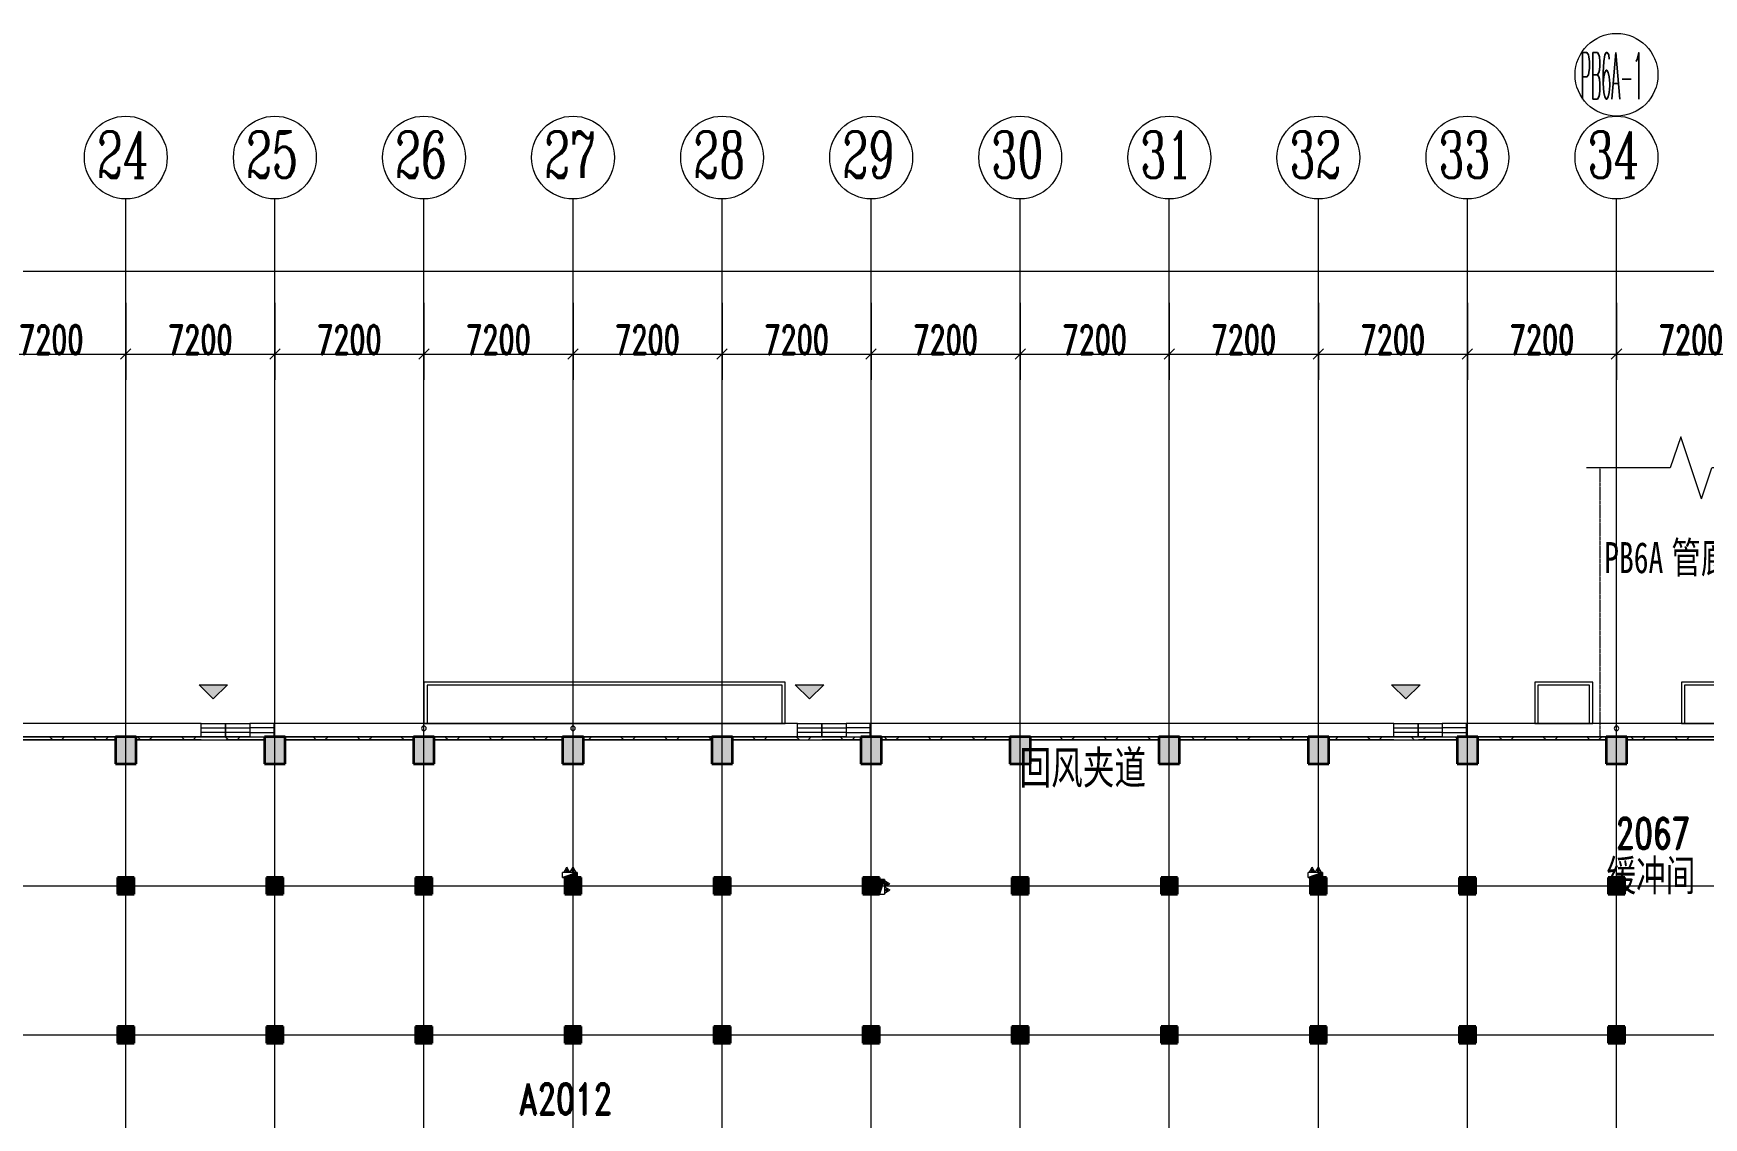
# Model space of a CAD drawing. Header units: millimetres. Extents: x -172041 to 399210, y -31706 to 192400.
# Drawn here: x 161137 to 241807, y 139997 to 192400 of the extents above; entities that cross this region are included whole.
import ezdxf

# ---------------------------------------------------------------- set-up
doc = ezdxf.new("R2010")
doc.units = ezdxf.units.MM
for name, pattern in [('1_1', [2, 1, -1]), ('Dash', [6.35, 3.175, -3.175]), ('轴网线', [22.04, 18.38, -1.83, 0, -1.83])]:
    doc.linetypes.add(name, pattern=pattern)
doc.layers.get('0').update_dxf_attribs({"color": 8})
doc.layers.get('Defpoints').update_dxf_attribs({"color": 8})
for name, color, linetype, lineweight in [('A-ANNO-DIMS', 8, 'Continuous', 9), ('A-ANNO-NOTE', 8, 'Continuous', 5), ('A-AREA-IDEN', 8, 'Continuous', 9), ('A-DETL', 8, 'Continuous', 18), ('A-DETL-GENF', 8, 'Continuous', 18), ('A-GENM', 8, 'Continuous', 5), ('A-GLAZ', 8, 'Continuous', 5), ('A-WALL', 8, 'Continuous', 5), ('A-WALL-FNSH', 8, 'Continuous', 9), ('A-WALL-PATT', 8, 'Continuous', 9), ('G-ANNO-TEXT', 8, 'Continuous', 9), ('M-EQPM', 8, 'Continuous', 5), ('P-PIPE', 8, 'Continuous', 5), ('Q-CASE', 8, '1_1', 5), ('S-COLS', 8, 'Continuous', 5), ('S-GRID', 8, 'Continuous', 9), ('S-GRID-IDEN', 8, 'Continuous', 9)]:
    doc.layers.add(name, color=color, linetype=linetype, lineweight=lineweight)
doc.styles.add('RomanC_1', font='romanc__.ttf', dxfattribs={"width": 0.65, "height": 2250})
doc.styles.add('RomanC_2', font='romanc__.ttf', dxfattribs={"width": 0.25, "height": 2250})
doc.styles.add('RomanD', font='romand__.ttf', dxfattribs={"width": 0.7, "height": 1500})
doc.styles.add('RomanD_3', font='romand__.ttf', dxfattribs={"width": 0.65, "height": 1400})
doc.styles.add('仿宋_2', font='', dxfattribs={"width": 0.7, "height": 1500})
doc.styles.add('仿宋_4', font='', dxfattribs={"width": 0.7, "height": 1600})
doc.styles.get('仿宋_2').set_extended_font_data('FangSong')
doc.styles.get('仿宋_4').set_extended_font_data('FangSong')
doc.dimstyles.new('第一_二道尺寸线', dxfattribs={"dimscale": 304.8, "dimtxt": 1405.004626, "dimasz": 1.64042, "dimexe": 4.10105, "dimexo": 0.0625, "dimgap": 0, "dimtad": 1, "dimdec": 0, "dimzin": 0, "dimdsep": 46, "dimtxsty": 'RomanD_3', "dimblk1": 'OBLIQUE', "dimblk2": 'OBLIQUE', "dimsah": 1, "dimcen": 0.09, "dimazin": 0, "dimtfac": 1, "dimtdec": 4, "dimtix": 1, "dimtmove": 0, "dimatfit": 3, "dimfxl": 8.2021, "dimfxlon": 1, "dimtvp": 1, "dimtolj": 1, "dimtzin": 0, "dimlwd": 18, "dimlwe": 18, "dimarcsym": 2})

# ---------------------------------------------------------------- blocks, each defined once
blk = doc.blocks.new('X-AR-F3-00-W-002_HLP2_rvt-1-LAY-2F-1_500-A')
at = {"layer": 'P-PIPE', "color": 96, "true_color": 0x007f00}
for centre, start, end in [((180000, 158811), 0, 180), ((187200, 158811), 0, 180), ((237600, 158811), 0, 180), ((180000, 158811), 180, 0), ((187200, 158811), 180, 0), ((237600, 158811), 180, 0)]:
    blk.add_arc(centre, 110, start, end, dxfattribs=at)
blk = doc.blocks.new('X-ST-F3-02-C-001_HLP2_rvt-1-LAY-2F-1_500-A')
at = {"layer": 'S-COLS', "true_color": 0xc0c0c0}
for points in [[(165100, 157100), (166100, 157100), (166100, 158400), (165100, 158400), (165100, 158150)], [(172800, 157100), (173300, 157100), (173300, 158400), (172300, 158400), (172300, 157100)], [(180500, 157100), (180500, 158400), (179500, 158400), (179500, 157100)], [(186700, 157100), (187700, 157100), (187700, 158400), (186700, 158400), (186700, 157767)], [(194900, 157100), (194900, 158400), (193900, 158400), (193900, 157100)], [(202100, 157100), (202100, 158400), (201100, 158400), (201100, 157100)], [(209300, 157100), (209300, 158400), (208300, 158400), (208300, 157100)], [(215500, 157100), (216500, 157100), (216500, 158400), (215500, 158400), (215500, 158150)], [(223700, 157100), (223700, 158400), (222700, 158400), (222700, 157100)], [(230900, 157100), (230900, 158400), (229900, 158400), (229900, 157100), (230400, 157100)], [(238100, 157100), (238100, 158400), (237100, 158396), (237100, 157100)], [(166000, 150800), (166000, 151600), (165200, 151600), (165200, 150800)], [(172401, 150800), (173200, 150800), (173200, 151600), (172400, 151600), (172400, 150800)], [(180400, 150800), (180400, 151600), (179600, 151600), (179600, 150800)], [(187600, 150800), (187600, 151600), (186800, 151600), (186800, 150800)], [(194800, 150800), (194800, 151600), (194000, 151600), (194000, 150800)], [(202000, 150800), (202000, 151600), (201200, 151600), (201200, 150800)], [(209200, 150800), (209200, 151600), (208400, 151600), (208400, 150800)], [(216400, 150800), (216400, 151600), (215600, 151600), (215600, 150800)], [(223600, 150800), (223600, 151600), (222800, 151600), (222800, 150800)], [(230000, 150800), (230800, 150800), (230800, 151600), (230000, 151600)], [(238000, 150800), (238000, 151600), (237200, 151600), (237200, 150800)], [(166000, 143600), (166000, 144400), (165200, 144400), (165200, 143600)], [(172400, 143600), (173200, 143600), (173200, 144400), (172400, 144400)], [(180400, 143600), (180400, 144400), (179600, 144400), (179600, 143600)], [(187600, 143600), (187600, 144400), (186800, 144400), (186800, 143600)], [(194530, 143600), (194800, 143600), (194800, 144400), (194000, 144400), (194000, 143600)], [(201488, 143600), (202000, 143600), (202000, 144400), (201200, 144400), (201200, 143600)], [(209200, 143600), (209200, 144400), (208400, 144400), (208400, 143600)], [(216400, 143600), (216400, 144400), (215600, 144400), (215600, 143600)], [(223600, 143600), (223600, 144400), (222800, 144400), (222800, 143600)], [(230400, 143600), (230800, 143600), (230800, 144400), (230000, 144400), (230000, 143600)], [(238000, 143600), (238000, 144400), (237200, 144400), (237200, 143600)]]:
    blk.add_hatch(color=9, dxfattribs=at).paths.add_polyline_path(points, flags=0)
at = {"layer": 'S-COLS', "color": 7, "lineweight": 35}
for p, q in [((166100, 158400), (165100, 158400)), ((165100, 158400), (165100, 157100)), ((166100, 157100), (166100, 158400)), ((173300, 158400), (172300, 158400)), ((172300, 158400), (172300, 157100)), ((173300, 157100), (173300, 158400)), ((180500, 158400), (179500, 158400)), ((179500, 158400), (179500, 157100)), ((180500, 157100), (180500, 158400)), ((187700, 158400), (186700, 158400)), ((186700, 158400), (186700, 157100)), ((187700, 157100), (187700, 158400)), ((194900, 158400), (193900, 158400)), ((193900, 158400), (193900, 157100)), ((194900, 157100), (194900, 158400)), ((202100, 158400), (201100, 158400)), ((201100, 158400), (201100, 157100)), ((202100, 157100), (202100, 158400)), ((209300, 158400), (208300, 158400)), ((208300, 158400), (208300, 157100)), ((209300, 157100), (209300, 158400)), ((216500, 158400), (215500, 158400)), ((215500, 158400), (215500, 157100)), ((216500, 157100), (216500, 158400)), ((223700, 158400), (222700, 158400)), ((222700, 158400), (222700, 157100)), ((223700, 157100), (223700, 158400)), ((230900, 158400), (229900, 158400)), ((229900, 158400), (229900, 157100)), ((230900, 157100), (230900, 158400)), ((238100, 158400), (237100, 158400)), ((237100, 158400), (237100, 157100)), ((238100, 157100), (238100, 158400)), ((165100, 157100), (166100, 157100)), ((172300, 157100), (173300, 157100)), ((179500, 157100), (180500, 157100)), ((186700, 157100), (187700, 157100)), ((193900, 157100), (194900, 157100)), ((201100, 157100), (202100, 157100)), ((208300, 157100), (209300, 157100)), ((215500, 157100), (216500, 157100)), ((222700, 157100), (223700, 157100)), ((229900, 157100), (230900, 157100)), ((237100, 157100), (238100, 157100)), ((166000, 151600), (165200, 151600)), ((165200, 151600), (165200, 150800)), ((166000, 150800), (166000, 151600)), ((173200, 151600), (172400, 151600)), ((172400, 151600), (172400, 150800)), ((173200, 150800), (173200, 151600)), ((180400, 151600), (179600, 151600)), ((179600, 151600), (179600, 150800)), ((180400, 150800), (180400, 151600)), ((187600, 151600), (186800, 151600)), ((186800, 151600), (186800, 150800)), ((187600, 150800), (187600, 151600)), ((194800, 151600), (194000, 151600)), ((194000, 151600), (194000, 150800)), ((194800, 150800), (194800, 151600)), ((202000, 151600), (201200, 151600)), ((201200, 151600), (201200, 150800)), ((202000, 150800), (202000, 151600)), ((209200, 151600), (208400, 151600)), ((208400, 151600), (208400, 150800)), ((209200, 150800), (209200, 151600)), ((216400, 151600), (215600, 151600)), ((215600, 151600), (215600, 150800)), ((216400, 150800), (216400, 151600)), ((223600, 151600), (222800, 151600)), ((222800, 151600), (222800, 150800)), ((223600, 150800), (223600, 151600)), ((230800, 151600), (230000, 151600)), ((230000, 151600), (230000, 150800)), ((230800, 150800), (230800, 151600)), ((238000, 151600), (237200, 151600)), ((237200, 151600), (237200, 150800)), ((238000, 150800), (238000, 151600)), ((165200, 150800), (166000, 150800)), ((172400, 150800), (173200, 150800)), ((179600, 150800), (180400, 150800)), ((186800, 150800), (187600, 150800)), ((194000, 150800), (194800, 150800)), ((201200, 150800), (202000, 150800)), ((208400, 150800), (209200, 150800)), ((215600, 150800), (216400, 150800)), ((222800, 150800), (223600, 150800)), ((230000, 150800), (230800, 150800)), ((237200, 150800), (238000, 150800)), ((166000, 144400), (165200, 144400)), ((165200, 144400), (165200, 143600)), ((166000, 143600), (166000, 144400)), ((173200, 144400), (172400, 144400)), ((172400, 144400), (172400, 143600)), ((173200, 143600), (173200, 144400)), ((180400, 144400), (179600, 144400)), ((179600, 144400), (179600, 143600)), ((180400, 143600), (180400, 144400)), ((187600, 144400), (186800, 144400)), ((186800, 144400), (186800, 143600)), ((187600, 143600), (187600, 144400)), ((194800, 144400), (194000, 144400)), ((194000, 144400), (194000, 143600)), ((194800, 143600), (194800, 144400)), ((202000, 144400), (201200, 144400)), ((201200, 144400), (201200, 143600)), ((202000, 143600), (202000, 144400)), ((209200, 144400), (208400, 144400)), ((208400, 144400), (208400, 143600)), ((209200, 143600), (209200, 144400)), ((216400, 144400), (215600, 144400)), ((215600, 144400), (215600, 143600)), ((216400, 143600), (216400, 144400)), ((223600, 144400), (222800, 144400)), ((222800, 144400), (222800, 143600)), ((223600, 143600), (223600, 144400)), ((230800, 144400), (230000, 144400)), ((230000, 144400), (230000, 143600)), ((230800, 143600), (230800, 144400)), ((238000, 144400), (237200, 144400)), ((237200, 144400), (237200, 143600)), ((238000, 143600), (238000, 144400)), ((165200, 143600), (166000, 143600)), ((172400, 143600), (173200, 143600)), ((179600, 143600), (180400, 143600)), ((186800, 143600), (187600, 143600)), ((194000, 143600), (194800, 143600)), ((201200, 143600), (202000, 143600)), ((208400, 143600), (209200, 143600)), ((215600, 143600), (216400, 143600)), ((222800, 143600), (223600, 143600)), ((230000, 143600), (230800, 143600)), ((237200, 143600), (238000, 143600))]:
    blk.add_line(p, q, dxfattribs=at)
blk = doc.blocks.new('剖切号 - 剖切号-930164-LAY-2F-1_500-A')
at = {"layer": 'A-DETL-GENF', "color": 91, "lineweight": 5, "true_color": 0x77ff77}
for p, q in [((0, 5050), (0, 1000)), ((1500, 500), (0, 1000)), ((1500, 500), (-1500, -500)), ((-1500, -500), (0, -1000)), ((0, -1000), (0, -5050))]:
    blk.add_line(p, q, dxfattribs=at)
blk = doc.blocks.new('X-AR-F3-00-W-003_HLP2_rvt-1-LAY-2F-1_500-A')
at = {"layer": 'A-DETL', "color": 254, "linetype": 'Dash', "lineweight": 5, "true_color": 0xdddddd}
for p, q in [((236800, 171400), (236800, 158400)), ((236800, 158400), (245600, 158400))]:
    blk.add_line(p, q, dxfattribs=at)
at = {"color": 91, "lineweight": 5, "true_color": 0x77ff77, "rotation": 269.9999999999998}
blk.add_blockref('剖切号 - 剖切号-930164-LAY-2F-1_500-A', (241200, 171400), dxfattribs=at)
at = {"layer": 'G-ANNO-TEXT', "color": 8, "lineweight": 15, "true_color": 0x777777, "char_height": 1500, "width": 3928.27, "attachment_point": 1, "style": '仿宋_2'}
for s, insert in [('PB6A', (237005, 167814)), ('管廊', (240246, 167814))]:
    blk.add_mtext(s, dxfattribs=dict(at, insert=insert))
blk = doc.blocks.new('混凝土雨棚1 - 混凝土雨棚-300mm-2000 2-4311647-LAY-2F-1_500-A')
at = {"layer": 'Q-CASE'}
for p, q in [((8725, 2000), (-8725, 2000)), ((-8725, 2000), (-8725, 0)), ((8725, 0), (8725, 2000))]:
    blk.add_line(p, q, dxfattribs=at)
at = {"layer": 'Q-CASE', "linetype": 'Continuous'}
for p, q in [((8725, 2000), (-8725, 2000)), ((-8725, 2000), (-8725, 0)), ((8575, 1850), (-8575, 1850)), ((-8575, 1850), (-8575, 0)), ((8575, 0), (8575, 1850)), ((8725, 0), (8725, 2000)), ((-8725, 0), (8725, 0))]:
    blk.add_line(p, q, dxfattribs=at)
blk = doc.blocks.new('三列窗 - XC3612-V41-LAY-2F-1_500-A')
at = {"layer": 'A-GLAZ'}
for p, q in [((-1760, 325), (-1760, -325)), ((-587, 108), (-1760, 108)), ((-587, 325), (-1300, 325)), ((-587, -325), (-587, 325)), ((-587, 325), (587, 325)), ((-587, -325), (-587, 325)), ((-587, 108), (587, 108)), ((587, -325), (587, 325)), ((587, 325), (1760, 325)), ((587, 325), (587, -325)), ((587, 108), (1760, 108)), ((1760, 325), (1760, -325)), ((-1760, -108), (-587, -108)), ((-1760, -325), (-587, -325)), ((587, -108), (-587, -108)), ((587, -325), (-587, -325)), ((1760, -108), (587, -108)), ((1760, -325), (587, -325))]:
    blk.add_line(p, q, dxfattribs=at)
blk = doc.blocks.new('混凝土雨棚1 - 混凝土雨棚-300mm-2000 2-4430288-LAY-2F-1_500-A')
at = {"layer": 'Q-CASE'}
for p, q in [((1400, 2000), (-1400, 2000)), ((-1400, 2000), (-1400, 0)), ((1400, 0), (1400, 2000))]:
    blk.add_line(p, q, dxfattribs=at)
at = {"layer": 'Q-CASE', "linetype": 'Continuous'}
for p, q in [((1400, 2000), (-1400, 2000)), ((-1400, 2000), (-1400, 0)), ((1250, 1850), (-1250, 1850)), ((-1250, 1850), (-1250, 0)), ((1250, 0), (1250, 1850)), ((1400, 0), (1400, 2000)), ((-1400, 0), (1400, 0))]:
    blk.add_line(p, q, dxfattribs=at)
blk = doc.blocks.new('混凝土雨棚1 - 混凝土雨棚-300mm-2000 2-4311660-LAY-2F-1_500-A')
at = {"layer": 'Q-CASE'}
for p, q in [((1750, 2000), (-1750, 2000)), ((-1750, 2000), (-1750, 0)), ((1750, 0), (1750, 2000))]:
    blk.add_line(p, q, dxfattribs=at)
at = {"layer": 'Q-CASE', "linetype": 'Continuous'}
for p, q in [((1750, 2000), (-1750, 2000)), ((-1750, 2000), (-1750, 0)), ((1600, 1850), (-1600, 1850)), ((-1600, 1850), (-1600, 0)), ((1600, 0), (1600, 1850)), ((1750, 0), (1750, 2000)), ((-1750, 0), (1750, 0))]:
    blk.add_line(p, q, dxfattribs=at)
blk = doc.blocks.new('室内消火栓箱_带灭火器__左右式_ - SG24D65-P-V60-LAY-2F-1_500-A')
at = {"layer": 'A-DETL-GENF', "lineweight": 5}
blk.add_hatch(color=256, dxfattribs=at).paths.add_polyline_path([(-350, 0), (-350, -240), (350, 0), (250, 0)], flags=0)
h = blk.add_hatch(color=256, dxfattribs=at)
h.paths.add_polyline_path([(-195, -280), (-195, -370), (-105, -370), (-105, -280)], flags=0)
h.paths.add_polyline_path([(105, -280), (105, -370), (195, -370), (195, -280)], flags=0)
for p, q in [((-350, -240), (350, 0)), ((-350, -240), (-350, 0)), ((-350, 0), (-350, -240)), ((-350, -240), (350, 0)), ((350, 0), (250, 0)), ((350, 0), (250, 0)), ((-350, -240), (350, -240)), ((-300, -240), (-150, -500)), ((-105, -280), (-195, -280)), ((-195, -280), (-195, -370)), ((-195, -370), (-105, -370)), ((0, -240), (-150, -500)), ((-105, -370), (-105, -280)), ((0, -240), (150, -500)), ((195, -280), (105, -280)), ((105, -280), (105, -370)), ((105, -370), (195, -370)), ((300, -240), (150, -500)), ((195, -370), (195, -280))]:
    blk.add_line(p, q, dxfattribs=at)
at = {"layer": 'M-EQPM'}
blk.add_line((350, 0), (350, -240), dxfattribs=at)
blk = doc.blocks.new('室内消火栓箱_带灭火器__左右式_ - SG24D65-P-4299218-LAY-2F-1_500-A')
at = {"layer": 'A-DETL-GENF', "lineweight": 5}
blk.add_hatch(color=256, dxfattribs=at).paths.add_polyline_path([(-350, 240), (-350, 0), (350, 0), (-125, 163)], flags=0)
h = blk.add_hatch(color=256, dxfattribs=at)
h.paths.add_polyline_path([(-105, 370), (-195, 370), (-195, 280), (-105, 280)], flags=0)
h.paths.add_polyline_path([(105, 370), (105, 280), (195, 280), (195, 370)], flags=0)
for p, q in [((-350, 240), (350, 240)), ((-350, 240), (350, 0)), ((-350, 240), (-350, 0)), ((-350, 240), (350, 0)), ((-350, 0), (-350, 240)), ((-300, 240), (-150, 500)), ((-195, 370), (-105, 370)), ((-195, 280), (-195, 370)), ((-105, 280), (-195, 280)), ((0, 240), (-150, 500)), ((-105, 370), (-105, 280)), ((0, 240), (150, 500)), ((105, 280), (105, 370)), ((105, 370), (195, 370)), ((195, 280), (105, 280)), ((300, 240), (150, 500)), ((195, 370), (195, 280))]:
    blk.add_line(p, q, dxfattribs=at)
at = {"layer": 'M-EQPM'}
blk.add_line((350, 0), (350, 240), dxfattribs=at)
blk = doc.blocks.new('轴网 - 宽度系数 0_65-670068-LAY-2F-1_500-A')
at = {"layer": 'S-GRID-IDEN'}
blk.add_circle((0, 0), 4, dxfattribs=at)
blk = doc.blocks.new('_Oblique')
at = {"color": 0, "linetype": 'ByBlock', "lineweight": -2}
blk.add_line((-0.5, -0.5), (0.5, 0.5), dxfattribs=at)
blk = doc.blocks.new('DIMBLOCK84-LAY-2F-1_500-A')
at = {"layer": 'A-ANNO-DIMS', "color": 0, "lineweight": 18, "transparency": 16777216}
for p, q in [((158400, 179380.95), (158400, 175650)), ((165600, 179380.95), (165600, 175650)), ((158400, 176900), (165600, 176900))]:
    blk.add_line(p, q, dxfattribs=at)
at = {"layer": 'Defpoints', "color": 0, "transparency": 16777216}
for p in [(158400, 179400), (165600, 179400), (165600, 176900)]:
    blk.add_point(p, dxfattribs=at)
at = {"layer": 'A-ANNO-DIMS', "color": 0, "lineweight": 18, "transparency": 16777216, "xscale": 500.0000000000001, "yscale": 500.0000000000001, "zscale": 500.0000000000001, "rotation": 180}
blk.add_blockref('_Oblique', (158400, 176900), dxfattribs=at)
at = {"layer": 'A-ANNO-DIMS', "color": 0, "lineweight": 18, "transparency": 16777216, "xscale": 500.0000000000001, "yscale": 500.0000000000001, "zscale": 500.0000000000001}
blk.add_blockref('_Oblique', (165600, 176900), dxfattribs=at)
at = {"layer": 'A-ANNO-DIMS', "color": 0, "lineweight": 18, "transparency": 16777216, "insert": (162000, 177600), "char_height": 1400, "width": 3890.782, "attachment_point": 5, "style": 'RomanD_3'}
blk.add_mtext('\\A1;7200', dxfattribs=at)
blk = doc.blocks.new('DIMBLOCK85-LAY-2F-1_500-A')
at = {"layer": 'A-ANNO-DIMS', "color": 0, "lineweight": 18, "transparency": 16777216}
for p, q in [((165600, 179380.95), (165600, 175650)), ((172800, 179380.95), (172800, 175650)), ((165600, 176900), (172800, 176900))]:
    blk.add_line(p, q, dxfattribs=at)
at = {"layer": 'Defpoints', "color": 0, "transparency": 16777216}
for p in [(165600, 179400), (172800, 179400), (172800, 176900)]:
    blk.add_point(p, dxfattribs=at)
at = {"layer": 'A-ANNO-DIMS', "color": 0, "lineweight": 18, "transparency": 16777216, "xscale": 500.0000000000001, "yscale": 500.0000000000001, "zscale": 500.0000000000001, "rotation": 180}
blk.add_blockref('_Oblique', (165600, 176900), dxfattribs=at)
at = {"layer": 'A-ANNO-DIMS', "color": 0, "lineweight": 18, "transparency": 16777216, "xscale": 500.0000000000001, "yscale": 500.0000000000001, "zscale": 500.0000000000001}
blk.add_blockref('_Oblique', (172800, 176900), dxfattribs=at)
at = {"layer": 'A-ANNO-DIMS', "color": 0, "lineweight": 18, "transparency": 16777216, "insert": (169200, 177600), "char_height": 1400, "width": 3890.782, "attachment_point": 5, "style": 'RomanD_3'}
blk.add_mtext('\\A1;7200', dxfattribs=at)
blk = doc.blocks.new('DIMBLOCK86-LAY-2F-1_500-A')
at = {"layer": 'A-ANNO-DIMS', "color": 0, "lineweight": 18, "transparency": 16777216}
for p, q in [((172800, 179380.95), (172800, 175650)), ((180000, 179380.95), (180000, 175650)), ((172800, 176900), (180000, 176900))]:
    blk.add_line(p, q, dxfattribs=at)
at = {"layer": 'Defpoints', "color": 0, "transparency": 16777216}
for p in [(172800, 179400), (180000, 179400), (180000, 176900)]:
    blk.add_point(p, dxfattribs=at)
at = {"layer": 'A-ANNO-DIMS', "color": 0, "lineweight": 18, "transparency": 16777216, "xscale": 500.0000000000001, "yscale": 500.0000000000001, "zscale": 500.0000000000001, "rotation": 180}
blk.add_blockref('_Oblique', (172800, 176900), dxfattribs=at)
at = {"layer": 'A-ANNO-DIMS', "color": 0, "lineweight": 18, "transparency": 16777216, "xscale": 500.0000000000001, "yscale": 500.0000000000001, "zscale": 500.0000000000001}
blk.add_blockref('_Oblique', (180000, 176900), dxfattribs=at)
at = {"layer": 'A-ANNO-DIMS', "color": 0, "lineweight": 18, "transparency": 16777216, "insert": (176400, 177600), "char_height": 1400, "width": 3890.782, "attachment_point": 5, "style": 'RomanD_3'}
blk.add_mtext('\\A1;7200', dxfattribs=at)
blk = doc.blocks.new('DIMBLOCK87-LAY-2F-1_500-A')
at = {"layer": 'A-ANNO-DIMS', "color": 0, "lineweight": 18, "transparency": 16777216}
for p, q in [((180000, 179380.95), (180000, 175650)), ((187200, 179380.95), (187200, 175650)), ((180000, 176900), (187200, 176900))]:
    blk.add_line(p, q, dxfattribs=at)
at = {"layer": 'Defpoints', "color": 0, "transparency": 16777216}
for p in [(180000, 179400), (187200, 179400), (187200, 176900)]:
    blk.add_point(p, dxfattribs=at)
at = {"layer": 'A-ANNO-DIMS', "color": 0, "lineweight": 18, "transparency": 16777216, "xscale": 500.0000000000001, "yscale": 500.0000000000001, "zscale": 500.0000000000001, "rotation": 180}
blk.add_blockref('_Oblique', (180000, 176900), dxfattribs=at)
at = {"layer": 'A-ANNO-DIMS', "color": 0, "lineweight": 18, "transparency": 16777216, "xscale": 500.0000000000001, "yscale": 500.0000000000001, "zscale": 500.0000000000001}
blk.add_blockref('_Oblique', (187200, 176900), dxfattribs=at)
at = {"layer": 'A-ANNO-DIMS', "color": 0, "lineweight": 18, "transparency": 16777216, "insert": (183600, 177600), "char_height": 1400, "width": 3890.782, "attachment_point": 5, "style": 'RomanD_3'}
blk.add_mtext('\\A1;7200', dxfattribs=at)
blk = doc.blocks.new('DIMBLOCK88-LAY-2F-1_500-A')
at = {"layer": 'A-ANNO-DIMS', "color": 0, "lineweight": 18, "transparency": 16777216}
for p, q in [((187200, 179380.95), (187200, 175650)), ((194400, 179380.95), (194400, 175650)), ((187200, 176900), (194400, 176900))]:
    blk.add_line(p, q, dxfattribs=at)
at = {"layer": 'Defpoints', "color": 0, "transparency": 16777216}
for p in [(187200, 179400), (194400, 179400), (194400, 176900)]:
    blk.add_point(p, dxfattribs=at)
at = {"layer": 'A-ANNO-DIMS', "color": 0, "lineweight": 18, "transparency": 16777216, "xscale": 500.0000000000001, "yscale": 500.0000000000001, "zscale": 500.0000000000001, "rotation": 180}
blk.add_blockref('_Oblique', (187200, 176900), dxfattribs=at)
at = {"layer": 'A-ANNO-DIMS', "color": 0, "lineweight": 18, "transparency": 16777216, "xscale": 500.0000000000001, "yscale": 500.0000000000001, "zscale": 500.0000000000001}
blk.add_blockref('_Oblique', (194400, 176900), dxfattribs=at)
at = {"layer": 'A-ANNO-DIMS', "color": 0, "lineweight": 18, "transparency": 16777216, "insert": (190800, 177600), "char_height": 1400, "width": 3890.782, "attachment_point": 5, "style": 'RomanD_3'}
blk.add_mtext('\\A1;7200', dxfattribs=at)
blk = doc.blocks.new('DIMBLOCK89-LAY-2F-1_500-A')
at = {"layer": 'A-ANNO-DIMS', "color": 0, "lineweight": 18, "transparency": 16777216}
for p, q in [((194400, 179380.95), (194400, 175650)), ((201600, 179380.95), (201600, 175650)), ((194400, 176900), (201600, 176900))]:
    blk.add_line(p, q, dxfattribs=at)
at = {"layer": 'Defpoints', "color": 0, "transparency": 16777216}
for p in [(194400, 179400), (201600, 179400), (201600, 176900)]:
    blk.add_point(p, dxfattribs=at)
at = {"layer": 'A-ANNO-DIMS', "color": 0, "lineweight": 18, "transparency": 16777216, "xscale": 500.0000000000001, "yscale": 500.0000000000001, "zscale": 500.0000000000001, "rotation": 180}
blk.add_blockref('_Oblique', (194400, 176900), dxfattribs=at)
at = {"layer": 'A-ANNO-DIMS', "color": 0, "lineweight": 18, "transparency": 16777216, "xscale": 500.0000000000001, "yscale": 500.0000000000001, "zscale": 500.0000000000001}
blk.add_blockref('_Oblique', (201600, 176900), dxfattribs=at)
at = {"layer": 'A-ANNO-DIMS', "color": 0, "lineweight": 18, "transparency": 16777216, "insert": (198000, 177600), "char_height": 1400, "width": 3890.782, "attachment_point": 5, "style": 'RomanD_3'}
blk.add_mtext('\\A1;7200', dxfattribs=at)
blk = doc.blocks.new('DIMBLOCK90-LAY-2F-1_500-A')
at = {"layer": 'A-ANNO-DIMS', "color": 0, "lineweight": 18, "transparency": 16777216}
for p, q in [((201600, 179380.95), (201600, 175650)), ((208800, 179380.95), (208800, 175650)), ((201600, 176900), (208800, 176900))]:
    blk.add_line(p, q, dxfattribs=at)
at = {"layer": 'Defpoints', "color": 0, "transparency": 16777216}
for p in [(201600, 179400), (208800, 179400), (208800, 176900)]:
    blk.add_point(p, dxfattribs=at)
at = {"layer": 'A-ANNO-DIMS', "color": 0, "lineweight": 18, "transparency": 16777216, "xscale": 500.0000000000001, "yscale": 500.0000000000001, "zscale": 500.0000000000001, "rotation": 180}
blk.add_blockref('_Oblique', (201600, 176900), dxfattribs=at)
at = {"layer": 'A-ANNO-DIMS', "color": 0, "lineweight": 18, "transparency": 16777216, "xscale": 500.0000000000001, "yscale": 500.0000000000001, "zscale": 500.0000000000001}
blk.add_blockref('_Oblique', (208800, 176900), dxfattribs=at)
at = {"layer": 'A-ANNO-DIMS', "color": 0, "lineweight": 18, "transparency": 16777216, "insert": (205200, 177600), "char_height": 1400, "width": 3890.782, "attachment_point": 5, "style": 'RomanD_3'}
blk.add_mtext('\\A1;7200', dxfattribs=at)
blk = doc.blocks.new('DIMBLOCK91-LAY-2F-1_500-A')
at = {"layer": 'A-ANNO-DIMS', "color": 0, "lineweight": 18, "transparency": 16777216}
for p, q in [((208800, 179380.95), (208800, 175650)), ((216000, 179380.95), (216000, 175650)), ((208800, 176900), (216000, 176900))]:
    blk.add_line(p, q, dxfattribs=at)
at = {"layer": 'Defpoints', "color": 0, "transparency": 16777216}
for p in [(208800, 179400), (216000, 179400), (216000, 176900)]:
    blk.add_point(p, dxfattribs=at)
at = {"layer": 'A-ANNO-DIMS', "color": 0, "lineweight": 18, "transparency": 16777216, "xscale": 500.0000000000001, "yscale": 500.0000000000001, "zscale": 500.0000000000001, "rotation": 180}
blk.add_blockref('_Oblique', (208800, 176900), dxfattribs=at)
at = {"layer": 'A-ANNO-DIMS', "color": 0, "lineweight": 18, "transparency": 16777216, "xscale": 500.0000000000001, "yscale": 500.0000000000001, "zscale": 500.0000000000001}
blk.add_blockref('_Oblique', (216000, 176900), dxfattribs=at)
at = {"layer": 'A-ANNO-DIMS', "color": 0, "lineweight": 18, "transparency": 16777216, "insert": (212400, 177600), "char_height": 1400, "width": 3890.782, "attachment_point": 5, "style": 'RomanD_3'}
blk.add_mtext('\\A1;7200', dxfattribs=at)
blk = doc.blocks.new('DIMBLOCK92-LAY-2F-1_500-A')
at = {"layer": 'A-ANNO-DIMS', "color": 0, "lineweight": 18, "transparency": 16777216}
for p, q in [((216000, 179380.95), (216000, 175650)), ((223200, 179380.95), (223200, 175650)), ((216000, 176900), (223200, 176900))]:
    blk.add_line(p, q, dxfattribs=at)
at = {"layer": 'Defpoints', "color": 0, "transparency": 16777216}
for p in [(216000, 179400), (223200, 179400), (223200, 176900)]:
    blk.add_point(p, dxfattribs=at)
at = {"layer": 'A-ANNO-DIMS', "color": 0, "lineweight": 18, "transparency": 16777216, "xscale": 500.0000000000001, "yscale": 500.0000000000001, "zscale": 500.0000000000001, "rotation": 180}
blk.add_blockref('_Oblique', (216000, 176900), dxfattribs=at)
at = {"layer": 'A-ANNO-DIMS', "color": 0, "lineweight": 18, "transparency": 16777216, "xscale": 500.0000000000001, "yscale": 500.0000000000001, "zscale": 500.0000000000001}
blk.add_blockref('_Oblique', (223200, 176900), dxfattribs=at)
at = {"layer": 'A-ANNO-DIMS', "color": 0, "lineweight": 18, "transparency": 16777216, "insert": (219600, 177600), "char_height": 1400, "width": 3890.782, "attachment_point": 5, "style": 'RomanD_3'}
blk.add_mtext('\\A1;7200', dxfattribs=at)
blk = doc.blocks.new('DIMBLOCK93-LAY-2F-1_500-A')
at = {"layer": 'A-ANNO-DIMS', "color": 0, "lineweight": 18, "transparency": 16777216}
for p, q in [((223200, 179380.95), (223200, 175650)), ((230400, 179380.95), (230400, 175650)), ((223200, 176900), (230400, 176900))]:
    blk.add_line(p, q, dxfattribs=at)
at = {"layer": 'Defpoints', "color": 0, "transparency": 16777216}
for p in [(223200, 179400), (230400, 179400), (230400, 176900)]:
    blk.add_point(p, dxfattribs=at)
at = {"layer": 'A-ANNO-DIMS', "color": 0, "lineweight": 18, "transparency": 16777216, "xscale": 500.0000000000001, "yscale": 500.0000000000001, "zscale": 500.0000000000001, "rotation": 180}
blk.add_blockref('_Oblique', (223200, 176900), dxfattribs=at)
at = {"layer": 'A-ANNO-DIMS', "color": 0, "lineweight": 18, "transparency": 16777216, "xscale": 500.0000000000001, "yscale": 500.0000000000001, "zscale": 500.0000000000001}
blk.add_blockref('_Oblique', (230400, 176900), dxfattribs=at)
at = {"layer": 'A-ANNO-DIMS', "color": 0, "lineweight": 18, "transparency": 16777216, "insert": (226800, 177600), "char_height": 1400, "width": 3890.782, "attachment_point": 5, "style": 'RomanD_3'}
blk.add_mtext('\\A1;7200', dxfattribs=at)
blk = doc.blocks.new('DIMBLOCK94-LAY-2F-1_500-A')
at = {"layer": 'A-ANNO-DIMS', "color": 0, "lineweight": 18, "transparency": 16777216}
for p, q in [((230400, 179380.95), (230400, 175650)), ((237600, 179380.95), (237600, 175650)), ((230400, 176900), (237600, 176900))]:
    blk.add_line(p, q, dxfattribs=at)
at = {"layer": 'Defpoints', "color": 0, "transparency": 16777216}
for p in [(230400, 179400), (237600, 179400), (237600, 176900)]:
    blk.add_point(p, dxfattribs=at)
at = {"layer": 'A-ANNO-DIMS', "color": 0, "lineweight": 18, "transparency": 16777216, "xscale": 500.0000000000001, "yscale": 500.0000000000001, "zscale": 500.0000000000001, "rotation": 180}
blk.add_blockref('_Oblique', (230400, 176900), dxfattribs=at)
at = {"layer": 'A-ANNO-DIMS', "color": 0, "lineweight": 18, "transparency": 16777216, "xscale": 500.0000000000001, "yscale": 500.0000000000001, "zscale": 500.0000000000001}
blk.add_blockref('_Oblique', (237600, 176900), dxfattribs=at)
at = {"layer": 'A-ANNO-DIMS', "color": 0, "lineweight": 18, "transparency": 16777216, "insert": (234000, 177600), "char_height": 1400, "width": 3890.782, "attachment_point": 5, "style": 'RomanD_3'}
blk.add_mtext('\\A1;7200', dxfattribs=at)
blk = doc.blocks.new('DIMBLOCK95-LAY-2F-1_500-A')
at = {"layer": 'A-ANNO-DIMS', "color": 0, "lineweight": 18, "transparency": 16777216}
for p, q in [((237600, 179380.95), (237600, 175650)), ((244800, 179380.95), (244800, 175650)), ((237600, 176900), (244800, 176900))]:
    blk.add_line(p, q, dxfattribs=at)
at = {"layer": 'Defpoints', "color": 0, "transparency": 16777216}
for p in [(237600, 179400), (244800, 179400), (244800, 176900)]:
    blk.add_point(p, dxfattribs=at)
at = {"layer": 'A-ANNO-DIMS', "color": 0, "lineweight": 18, "transparency": 16777216, "xscale": 500.0000000000001, "yscale": 500.0000000000001, "zscale": 500.0000000000001, "rotation": 180}
blk.add_blockref('_Oblique', (237600, 176900), dxfattribs=at)
at = {"layer": 'A-ANNO-DIMS', "color": 0, "lineweight": 18, "transparency": 16777216, "xscale": 500.0000000000001, "yscale": 500.0000000000001, "zscale": 500.0000000000001}
blk.add_blockref('_Oblique', (244800, 176900), dxfattribs=at)
at = {"layer": 'A-ANNO-DIMS', "color": 0, "lineweight": 18, "transparency": 16777216, "insert": (241200, 177600), "char_height": 1400, "width": 3890.782, "attachment_point": 5, "style": 'RomanD_3'}
blk.add_mtext('\\A1;7200', dxfattribs=at)
blk = doc.blocks.new('DIMBLOCK128-LAY-2F-1_500-A')
at = {"layer": 'A-ANNO-DIMS', "color": 0, "lineweight": 18, "transparency": 16777216}
for p, q in [((-300, 178419.05), (-300, 182150)), ((293100, 178419.05), (293100, 182150)), ((-300, 180900), (293100, 180900))]:
    blk.add_line(p, q, dxfattribs=at)
at = {"layer": 'Defpoints', "color": 0, "transparency": 16777216}
for p in [(293100, 180900), (-300, 178400), (293100, 178400)]:
    blk.add_point(p, dxfattribs=at)
at = {"layer": 'A-ANNO-DIMS', "color": 0, "lineweight": 18, "transparency": 16777216, "xscale": 500.0000000000001, "yscale": 500.0000000000001, "zscale": 500.0000000000001, "rotation": 180}
blk.add_blockref('_Oblique', (-300, 180900), dxfattribs=at)
at = {"layer": 'A-ANNO-DIMS', "color": 0, "lineweight": 18, "transparency": 16777216, "xscale": 500.0000000000001, "yscale": 500.0000000000001, "zscale": 500.0000000000001}
blk.add_blockref('_Oblique', (293100, 180900), dxfattribs=at)
at = {"layer": 'A-ANNO-DIMS', "color": 0, "lineweight": 18, "transparency": 16777216, "insert": (146400, 181600), "char_height": 1400, "width": 5836.1731, "attachment_point": 5, "style": 'RomanD_3'}
blk.add_mtext('\\A1;293400', dxfattribs=at)
blk = doc.blocks.new('临时单轴号 - 临时标记-下-5mm-4768052-LAY-2F-1_500-A')
at = {"layer": 'A-ANNO-NOTE', "lineweight": 18}
blk.add_circle((0, 12), 4, dxfattribs=at)

msp = doc.modelspace()

# ---------------------------------------------------------------- hatches: boundary and pattern name
at = {"layer": 'A-ANNO-NOTE'}
for points in [[(169826.7, 160230.7), (170516, 160920), (169137.3, 160920), (169240, 160817.3)], [(198626.7, 160230.7), (199316, 160920), (197937.3, 160920), (198466.7, 160390.6)], [(227426.7, 160230.7), (228116, 160920), (226737.3, 160920), (226840, 160817.3)]]:
    msp.add_hatch(color=256, dxfattribs=at).paths.add_polyline_path(points, flags=0)
at = {"layer": 'A-WALL-PATT', "lineweight": 5}
h = msp.add_hatch(dxfattribs=at)
h.set_pattern_fill('FP_12', color=256, style=0, pattern_type=2)
h.set_pattern_definition([(45, (-5e-09, 2e-10), (-1060.66, 1060.66), []), (135, (-5e-09, 2e-10), (-1060.66, -1060.66), [])])
h.paths.add_polyline_path([(1450, 158250), (6700, 158254), (6700, 158400), (1450, 158400), (1450, 158250.8)], flags=0)
h.paths.add_polyline_path([(78700, 158250), (78700, 158400), (72500, 158400), (72500, 158250)], flags=0)
h.paths.add_polyline_path([(241056.2, 158250), (244175, 158250), (244175, 158400), (238100, 158396.3), (238100, 158250)], flags=0)
h.paths.add_polyline_path([(82432.8, 158250), (85900, 158250), (85900, 158399), (79700, 158400), (79700, 158250)], flags=0)
h.paths.add_polyline_path([(71500, 158250), (71500, 158400), (65300, 158400), (65300, 158250), (68012.5, 158250)], flags=0)
h.paths.add_polyline_path([(86900, 158250), (93100, 158250), (93100, 158400), (86900, 158400), (86900, 158303.3)], flags=0)
h.paths.add_polyline_path([(237100, 158250), (237100, 158400), (230900, 158400), (230900, 158250), (233846.1, 158250)], flags=0)
h.paths.add_polyline_path([(94100, 158250), (100300, 158250), (100300, 158400), (94100, 158400), (94100, 158307.8)], flags=0)
h.paths.add_polyline_path([(7700, 158250), (13900, 158250), (13900, 158400), (7700, 158400), (7700, 158254.6)], flags=0)
h.paths.add_polyline_path([(229900, 158250), (229900, 158399), (223700, 158400), (223700, 158250), (226635.9, 158250)], flags=0)
h.paths.add_polyline_path([(101300, 158250), (107500, 158250), (107500, 158400), (101300, 158400), (101300, 158312.2)], flags=0)
h.paths.add_polyline_path([(108500, 158250), (114700, 158250), (114700, 158399), (108500, 158400), (108500, 158316.6)], flags=0)
h.paths.add_polyline_path([(64300, 158250), (64300, 158400), (58100, 158400), (58100, 158250), (60802.3, 158250)], flags=0)
h.paths.add_polyline_path([(222700, 158250), (222700, 158400), (216500, 158400), (216500, 158250)], flags=0)
h.paths.add_polyline_path([(215500, 158250), (215500, 158400), (209300, 158400), (209300, 158250), (212215.6, 158250)], flags=0)
h.paths.add_polyline_path([(14900, 158250), (21100, 158250), (21100, 158400), (14900, 158400), (14900, 158259.1)], flags=0)
h.paths.add_polyline_path([(115700, 158250), (121900, 158250), (121900, 158400), (115700, 158400), (115700, 158321)], flags=0)
h.paths.add_polyline_path([(122900, 158250), (129100, 158250), (129100, 158400), (122900, 158400), (122900, 158325.5)], flags=0)
h.paths.add_polyline_path([(130100, 158250), (136300, 158250), (136300, 158400), (130100, 158400), (130100, 158329.9)], flags=0)
h.paths.add_polyline_path([(57100, 158250), (57100, 158399), (50900, 158400), (50900, 158250), (55394.7, 158250)], flags=0)
h.paths.add_polyline_path([(22100, 158250), (28300, 158250), (28300, 158400), (22100, 158400), (22100, 158263.5)], flags=0)
h.paths.add_polyline_path([(208300, 158250), (208300, 158400), (202100, 158400), (202100, 158250)], flags=0)
h.paths.add_polyline_path([(201100, 158250), (201100, 158399), (194900, 158400), (194900, 158250), (198060.4, 158250)], flags=0)
h.paths.add_polyline_path([(29300, 158250), (35500, 158250), (35500, 158400), (29300, 158400), (29300, 158267.9)], flags=0)
h.paths.add_polyline_path([(36500, 158250), (42700, 158250), (42700, 158400), (36500, 158400), (36500, 158272.3)], flags=0)
h.paths.add_polyline_path([(193900, 158250), (193900, 158400), (187700, 158400), (187700, 158250)], flags=0)
h.paths.add_polyline_path([(186700, 158250), (186700, 158400), (180500, 158400), (180500, 158250), (183375, 158250)], flags=0)
h.paths.add_polyline_path([(137300, 158250), (143500, 158250), (143500, 158399), (137300, 158400), (137300, 158334.3)], flags=0)
h.paths.add_polyline_path([(179500, 158250), (179500, 158400), (173300, 158400), (173300, 158250), (176164.8, 158250)], flags=0)
h.paths.add_polyline_path([(144500, 158250), (150700, 158250), (150700, 158400), (144500, 158400), (144500, 158338.7)], flags=0)
h.paths.add_polyline_path([(151700, 158250), (157900, 158250), (157900, 158400), (151700, 158400), (151700, 158343.2)], flags=0)
h.paths.add_polyline_path([(170769.3, 158250), (172300, 158250), (172300, 158399), (166100, 158400), (166100, 158250), (168954.7, 158250)], flags=0)
h.paths.add_polyline_path([(158900, 158250), (165100, 158250), (165100, 158400), (158900, 158400), (158900, 158347.6)], flags=0)
h.paths.add_polyline_path([(49900, 158250), (49900, 158400), (43700, 158400), (43700, 158250)], flags=0)

# ---------------------------------------------------------------- linework, layer by layer
at = {"layer": 'A-ANNO-NOTE', "lineweight": 18}
for p, q in [((169137.3, 160920), (170516, 160920)), ((169826.7, 160230.7), (169137.3, 160920)), ((170516, 160920), (169826.7, 160230.7)), ((197937.3, 160920), (199316, 160920)), ((198626.7, 160230.7), (197937.3, 160920)), ((199316, 160920), (198626.7, 160230.7)), ((226737.3, 160920), (228116, 160920)), ((227426.7, 160230.7), (226737.3, 160920)), ((228116, 160920), (227426.7, 160230.7))]:
    msp.add_line(p, q, dxfattribs=at)
at = {"layer": 'A-WALL', "lineweight": 9}
for p, q in [((165100, 158400), (158900, 158400)), ((158900, 158250), (165100, 158250)), ((169240, 158400), (166100, 158400)), ((166100, 158250), (172300, 158250)), ((179500, 158400), (173300, 158400)), ((173300, 158250), (179500, 158250)), ((186700, 158400), (180500, 158400)), ((180500, 158250), (186700, 158250)), ((193900, 158400), (187700, 158400)), ((187700, 158250), (193900, 158250)), ((198040, 158400), (194900, 158400)), ((194900, 158250), (201100, 158250)), ((208300, 158400), (202100, 158400)), ((202100, 158250), (208300, 158250)), ((215500, 158400), (209300, 158400)), ((209300, 158250), (215500, 158250)), ((222700, 158400), (216500, 158400)), ((216500, 158250), (222700, 158250)), ((226840, 158400), (223700, 158400)), ((223700, 158250), (229900, 158250)), ((237100, 158400), (230900, 158400)), ((230900, 158250), (237100, 158250)), ((244175, 158400), (238100, 158400)), ((238100, 158250), (244175, 158250))]:
    msp.add_line(p, q, dxfattribs=at)
at = {"layer": 'A-WALL'}
for p, q in [((165100, 158250), (158900, 158250)), ((169240, 158250), (166100, 158250)), ((172300, 158250), (170440, 158250)), ((179500, 158250), (173300, 158250)), ((186700, 158250), (180500, 158250)), ((193900, 158250), (187700, 158250)), ((198040, 158250), (194900, 158250)), ((201100, 158250), (199240, 158250)), ((208300, 158250), (202100, 158250)), ((215500, 158250), (209300, 158250)), ((222700, 158250), (216500, 158250)), ((226840, 158250), (223700, 158250)), ((229900, 158250), (228040, 158250)), ((237100, 158250), (230900, 158250)), ((244175, 158250), (238100, 158250))]:
    msp.add_line(p, q, dxfattribs=at)
at = {"layer": 'A-WALL-FNSH', "lineweight": 5}
for p, q in [((169240, 159050), (143960, 159050)), ((198040, 159050), (172760, 159050)), ((226840, 159050), (201560, 159050)), ((252200, 159050), (230360, 159050)), ((165100, 158400), (165100, 158400)), ((166100, 158400), (166100, 158400)), ((173300, 158400), (179500, 158400)), ((180500, 158400), (186700, 158400)), ((187700, 158400), (193900, 158400)), ((194900, 158400), (198040, 158400)), ((202100, 158400), (208300, 158400)), ((209300, 158400), (215500, 158400)), ((216500, 158400), (222700, 158400)), ((223700, 158400), (226840, 158400)), ((230900, 158400), (237100, 158400)), ((238100, 158400), (244175, 158400))]:
    msp.add_line(p, q, dxfattribs=at)
at = {"layer": 'S-GRID'}
for p, q in [((165600, 174400), (165600, 184400)), ((172800, 174400), (172800, 184400)), ((180000, 174400), (180000, 184400)), ((187200, 174400), (187200, 184400)), ((194400, 174400), (194400, 184400)), ((201600, 174400), (201600, 184400)), ((208800, 174400), (208800, 184400)), ((216000, 174400), (216000, 184400)), ((223200, 174400), (223200, 184400)), ((230400, 174400), (230400, 184400)), ((237600, 174400), (237600, 184400))]:
    msp.add_line(p, q, dxfattribs=at)
at = {"layer": 'S-GRID', "linetype": '轴网线'}
for p, q in [((165600, -17706.2), (165600, 174400)), ((172800, -17706.2), (172800, 174400)), ((180000, -17706.2), (180000, 174400)), ((187200, -17706.2), (187200, 174400)), ((194400, -17706.2), (194400, 174400)), ((201600, -17706.2), (201600, 174400)), ((208800, -17706.2), (208800, 174400)), ((216000, -17706.2), (216000, 174400)), ((223200, -17706.2), (223200, 174400)), ((230400, -17706.2), (230400, 174400)), ((237600, -17706.2), (237600, 174400)), ((-16000, 158400), (308800, 158400)), ((-16000, 151200), (308800, 151200)), ((-16000, 144000), (308800, 144000))]:
    msp.add_line(p, q, dxfattribs=at)

# ---------------------------------------------------------------- block references
at = {"lineweight": 5}
for name in ['X-AR-F3-00-W-003_HLP2_rvt-1-LAY-2F-1_500-A', 'X-AR-F3-00-W-002_HLP2_rvt-1-LAY-2F-1_500-A', 'X-ST-F3-02-C-001_HLP2_rvt-1-LAY-2F-1_500-A']:
    msp.add_blockref(name, (0, 0), dxfattribs=at)
at = {"layer": 'A-ANNO-NOTE', "lineweight": 18, "xscale": 500, "yscale": 500, "zscale": 500}
msp.add_blockref('临时单轴号 - 临时标记-下-5mm-4768052-LAY-2F-1_500-A', (237600, 184400), dxfattribs=at)
at = {"layer": 'A-GENM'}
for name, p in [('混凝土雨棚1 - 混凝土雨棚-300mm-2000 2-4311647-LAY-2F-1_500-A', (188725, 159050)), ('混凝土雨棚1 - 混凝土雨棚-300mm-2000 2-4430288-LAY-2F-1_500-A', (235050, 159050)), ('混凝土雨棚1 - 混凝土雨棚-300mm-2000 2-4311660-LAY-2F-1_500-A', (242487.5, 159050))]:
    msp.add_blockref(name, p, dxfattribs=at)
at = {"layer": 'A-GLAZ', "rotation": 180}
for p in [(171000, 158725), (199800, 158725), (228600, 158725)]:
    msp.add_blockref('三列窗 - XC3612-V41-LAY-2F-1_500-A', p, dxfattribs=at)
at = {"layer": 'M-EQPM'}
for name, p, rotation in [('室内消火栓箱_带灭火器__左右式_ - SG24D65-P-V60-LAY-2F-1_500-A', (187050, 151600), 180), ('室内消火栓箱_带灭火器__左右式_ - SG24D65-P-V60-LAY-2F-1_500-A', (223050, 151600), 180), ('室内消火栓箱_带灭火器__左右式_ - SG24D65-P-4299218-LAY-2F-1_500-A', (202000, 151150), 269.9999999999999)]:
    msp.add_blockref(name, p, dxfattribs=dict(at, rotation=rotation))
at = {"layer": 'S-GRID-IDEN', "xscale": 499.9999999999995, "yscale": 499.9999999999995, "zscale": 499.9999999999995}
for p in [(165600, 186400), (172800, 186400), (180000, 186400), (187200, 186400), (194400, 186400), (201600, 186400), (208800, 186400), (216000, 186400), (223200, 186400), (230400, 186400), (237600, 186400)]:
    msp.add_blockref('轴网 - 宽度系数 0_65-670068-LAY-2F-1_500-A', p, dxfattribs=at)

# ---------------------------------------------------------------- texts
at = {"layer": 'A-ANNO-NOTE', "lineweight": 9, "insert": (235855.2, 191475), "char_height": 2250, "width": 4178.796, "attachment_point": 1, "style": 'RomanC_2'}
msp.add_mtext('PB6A-1', dxfattribs=at)
at = {"layer": 'A-AREA-IDEN', "attachment_point": 1}
for s, insert, char_height, width, style in [('回风夹道', (208766.9, 157716.9), 1600, 8081.01, '仿宋_4'), ('2067', (237560, 154484.8), 1500, 4826.159, 'RomanD'), ('缓冲间', (237113.2, 152450.6), 1500, 5892.403, '仿宋_2'), ('A2012', (184588.5, 141654.1), 1500, 6032.698, 'RomanD')]:
    msp.add_mtext(s, dxfattribs=dict(at, insert=insert, char_height=char_height, width=width, style=style))
at = {"layer": 'S-GRID-IDEN', "char_height": 2250, "width": 3335.02, "attachment_point": 1, "style": 'RomanC_1'}
for s, insert in [('24', (164205.5, 187664.7)), ('25', (171405.5, 187664.7)), ('26', (178605.5, 187664.7)), ('27', (185805.5, 187664.7)), ('28', (193005.5, 187664.7)), ('29', (200205.5, 187664.7)), ('30', (207405.5, 187664.7)), ('31', (214605.5, 187664.7)), ('32', (221805.5, 187664.7)), ('33', (229005.5, 187664.7)), ('34', (236205.5, 187664.7))]:
    msp.add_mtext(s, dxfattribs=dict(at, insert=insert))

# ---------------------------------------------------------------- dimensions: what is measured, and where the dimension line sits
at = {"layer": 'A-ANNO-DIMS', "lineweight": 18}
for base, p1, p2, override, picture, middle in [((293100, 180900), (-300, 178400), (293100, 178400), {"dimpost": '<>', "dimfxl": 293400}, 'DIMBLOCK128-LAY-2F-1_500-A', (146400, 181600)), ((165600, 176900), (158400, 179400), (165600, 179400), {"dimpost": '<>', "dimfxl": 7200}, 'DIMBLOCK84-LAY-2F-1_500-A', (162000, 177600)), ((172800, 176900), (165600, 179400), (172800, 179400), {"dimpost": '<>', "dimfxl": 7200}, 'DIMBLOCK85-LAY-2F-1_500-A', (169200, 177600)), ((180000, 176900), (172800, 179400), (180000, 179400), {"dimpost": '<>', "dimfxl": 7200}, 'DIMBLOCK86-LAY-2F-1_500-A', (176400, 177600)), ((187200, 176900), (180000, 179400), (187200, 179400), {"dimpost": '<>', "dimfxl": 7200}, 'DIMBLOCK87-LAY-2F-1_500-A', (183600, 177600)), ((194400, 176900), (187200, 179400), (194400, 179400), {"dimpost": '<>', "dimfxl": 7200}, 'DIMBLOCK88-LAY-2F-1_500-A', (190800, 177600)), ((201600, 176900), (194400, 179400), (201600, 179400), {"dimpost": '<>', "dimfxl": 7200}, 'DIMBLOCK89-LAY-2F-1_500-A', (198000, 177600)), ((208800, 176900), (201600, 179400), (208800, 179400), {"dimpost": '<>', "dimfxl": 7200}, 'DIMBLOCK90-LAY-2F-1_500-A', (205200, 177600)), ((216000, 176900), (208800, 179400), (216000, 179400), {"dimpost": '<>', "dimfxl": 7200}, 'DIMBLOCK91-LAY-2F-1_500-A', (212400, 177600)), ((223200, 176900), (216000, 179400), (223200, 179400), {"dimpost": '<>', "dimfxl": 7200}, 'DIMBLOCK92-LAY-2F-1_500-A', (219600, 177600)), ((230400, 176900), (223200, 179400), (230400, 179400), {"dimpost": '<>', "dimfxl": 7200}, 'DIMBLOCK93-LAY-2F-1_500-A', (226800, 177600)), ((237600, 176900), (230400, 179400), (237600, 179400), {"dimpost": '<>', "dimfxl": 7200}, 'DIMBLOCK94-LAY-2F-1_500-A', (234000, 177600)), ((244800, 176900), (237600, 179400), (244800, 179400), {"dimpost": '<>', "dimfxl": 7200}, 'DIMBLOCK95-LAY-2F-1_500-A', (241200, 177600))]:
    dim = msp.add_linear_dim(base=base, p1=p1, p2=p2, dimstyle='第一_二道尺寸线', override=override, dxfattribs=at)
    dim.commit()
    dim.dimension.update_dxf_attribs({"geometry": picture, "text_midpoint": middle})

doc.saveas('drawing.dxf')
